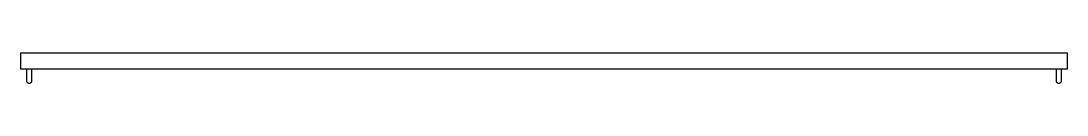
# Model space of a CAD drawing. Header units: millimetres. Extents: x -19 to 2394, y -32 to 38.
import ezdxf

# ---------------------------------------------------------------- set-up
doc = ezdxf.new("R2010")
doc.units = ezdxf.units.MM
doc.layers.add('KwikScaf Matrix', color=7, linetype='Continuous')

# ---------------------------------------------------------------- blocks, each defined once
blk = doc.blocks.new('2D Tiebar 2.4 Metre')
at = {"color": 0}
blk.add_lwpolyline([(-19.1, 38), (2393.9, 38), (2393.9, 0), (-19.1, 0)], close=True, dxfattribs=at)
for points in [[(-6, 0), (-6, -27.7, 0.707107), (6, -27.7), (6, 0)], [(2368.9, 0), (2368.9, -27.7, 0.707107), (2380.9, -27.7), (2380.9, 0)]]:
    blk.add_lwpolyline(points, format="xyb", dxfattribs=at)

msp = doc.modelspace()

# ---------------------------------------------------------------- block references
at = {"layer": 'KwikScaf Matrix'}
msp.add_blockref('2D Tiebar 2.4 Metre', (0, 0), dxfattribs=at)

doc.saveas('drawing.dxf')
